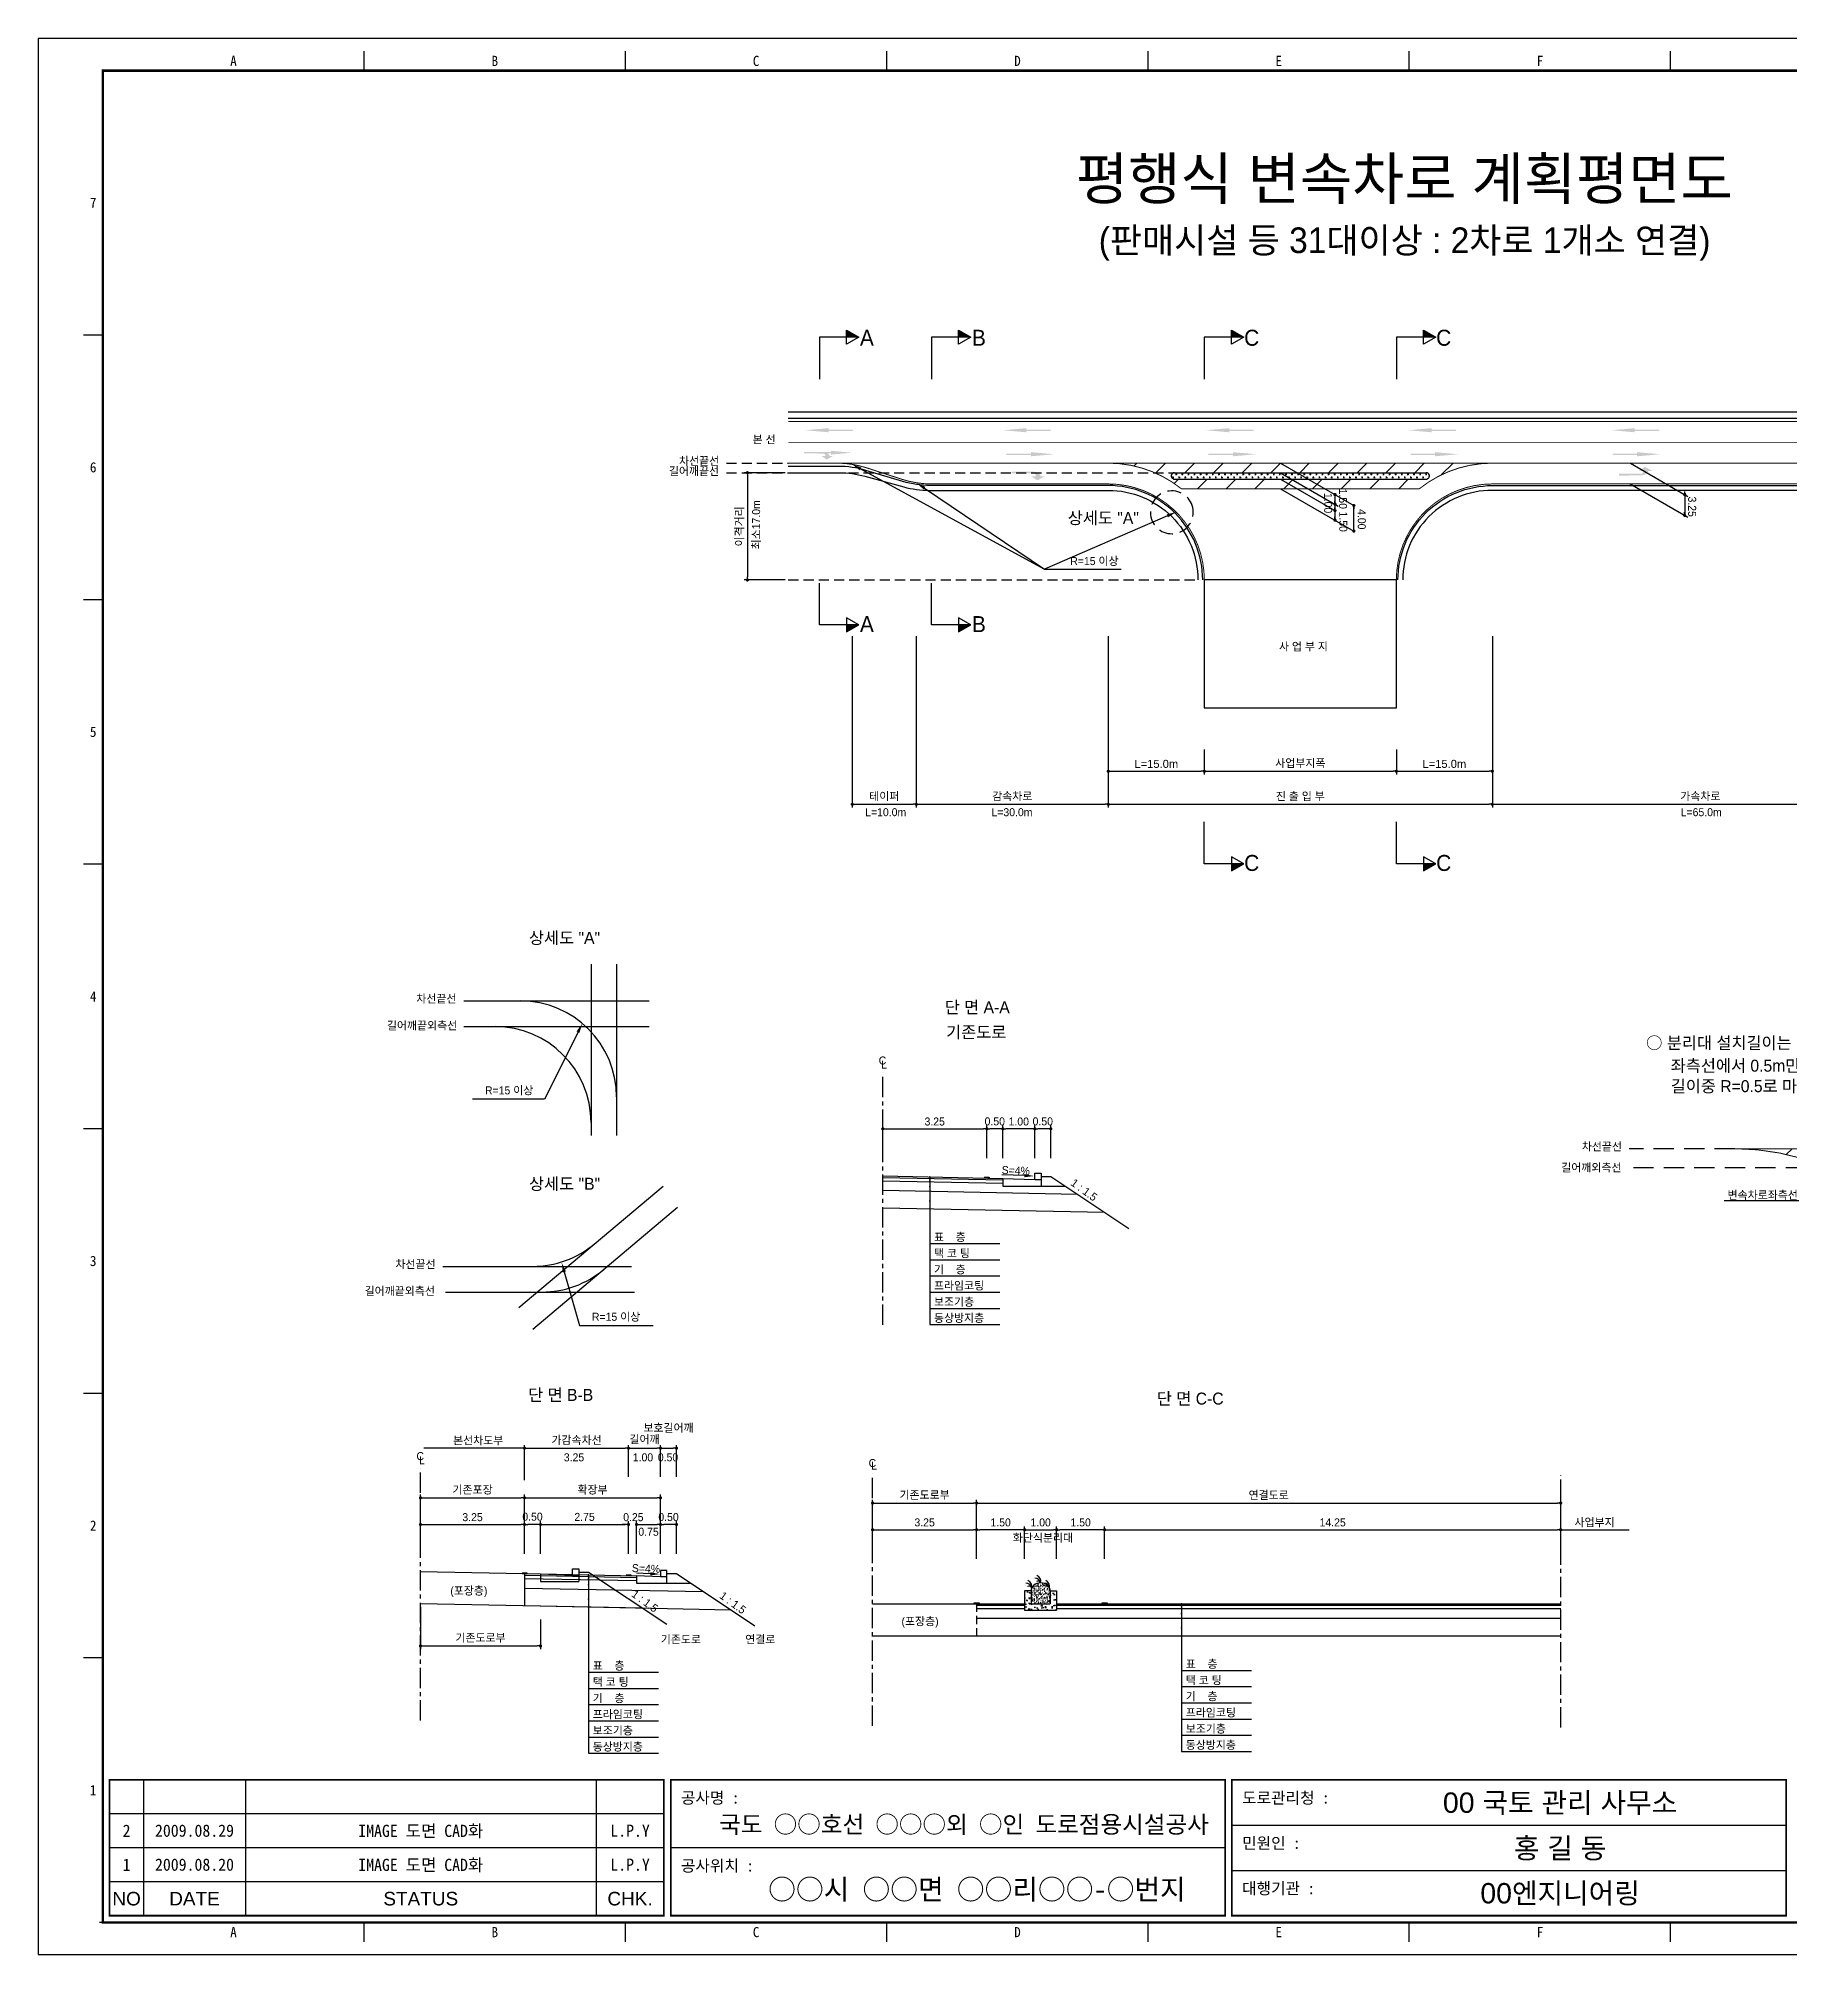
# Model space of a CAD drawing. Header units: millimetres. Extents: x 458 to 881, y 2 to 301.
# Drawn here: x 457.6 to 731.2, y 2.1 to 301.5 of the extents above; entities that cross this region are included whole.
import ezdxf
from ezdxf.enums import TextEntityAlignment as Align

# ---------------------------------------------------------------- set-up
doc = ezdxf.new("R2010")
doc.units = ezdxf.units.MM
doc.linetypes.add('CENTER', pattern=[50.8, 31.75, -6.35, 6.35, -6.35])
doc.linetypes.add('HIDDEN', pattern=[9.525, 6.35, -3.175])
for name, color, linetype in [('CC-GSTR-0004', 4, 'Continuous'), ('CM-LANE-0030', 30, 'Continuous'), ('CZ-DIMT-0002', 7, 'Continuous'), ('CZ-EXST-0002', 1, 'Continuous'), ('CZ-LIN1-0007', 7, 'Continuous'), ('CZ-LIN2-0003', 3, 'Continuous'), ('CZ-LINE-0001', 7, 'Continuous'), ('CZ-TEXT-BOX0', 7, 'Continuous'), ('TITLE', 7, 'Continuous')]:
    doc.layers.add(name, color=color, linetype=linetype)
doc.styles.add('견고딕', font='arial.ttf')
doc.styles.add('돋움', font='')
doc.styles.add('돋음체', font='')
doc.styles.get('돋움').set_extended_font_data('Dotum')
doc.styles.get('돋음체').set_extended_font_data('DotumChe')

# ---------------------------------------------------------------- blocks, each defined once
blk = doc.blocks.new('_Dot')
at = {"color": 0, "linetype": 'ByBlock', "lineweight": -2}
blk.add_line((-0.5, 0), (-1, 0), dxfattribs=at)
at = {"color": 0, "linetype": 'ByBlock', "const_width": 0.5}
blk.add_lwpolyline([(-0.25, 0, 1), (0.25, 0, 1)], format="xyb", close=True, dxfattribs=at)

msp = doc.modelspace()

# ---------------------------------------------------------------- hatches: boundary and pattern name
at = {"layer": 'CM-LANE-0030'}
h = msp.add_hatch(dxfattribs=at)
h.set_pattern_fill('ANSI31', color=256, style=0)
h.set_pattern_definition([(45, (-28.182, 4.3057), (-2.245064, 2.245064), [])])
h.paths.add_polyline_path([(624.74, 235.13, -0.170323), (636.15, 231.13), (673.34, 231.13, -0.170323), (684.74, 235.13)])
h.paths.add_polyline_path([(674.42, 233.63, -0.750696), (674.69, 232.71, 0.001926), (674.57, 232.63), (634.92, 232.63, 0.001926), (634.8, 232.71, -0.750696), (635.06, 233.63)], flags=16)
h = msp.add_hatch(dxfattribs=at)
h.set_pattern_fill('ANSI31', color=256, scale=2, style=0)
h.set_pattern_definition([(45, (-583.208, -333.612), (-4.490128, 4.490128), [])])
h.paths.add_polyline_path([(722.64, 128.03, -0.170323), (745.45, 120.03), (819.84, 120.03, -0.170323), (842.64, 128.03)])
at = {"layer": 'CZ-EXST-0002'}
h = msp.add_hatch(dxfattribs=at)
h.set_pattern_fill('AR-SAND', color=256, scale=0.01, style=0)
h.set_pattern_definition([(37.5, (-496.452, 3539.7956), (-0.016000313, 0.489413237), [0, -0.38608, 0, -0.4318, 0, -0.41275]), (7.5, (-496.452, 3539.7956), (0.44952328, 0.7168251), [0, -0.20828, 0, -0.34798, 0, -0.13335]), (327.5, (-496.76443, 3539.7956), (0.79099237, 0.001437185), [0, -0.127, 0, -0.4572, 0, -0.5969]), (317.5, (-496.7644, 3539.7956), (0.76355645, 0.22292932), [0, -0.0635, 0, -0.29972, 0, -0.3429])])
edge = h.paths.add_edge_path()
edge.add_ellipse((614.17, 58.95), major_axis=(-1.5, 0), ratio=0.829212, start_angle=180, end_angle=360)
edge.add_line((612.67, 58.95), (612.67, 56.95))
edge.add_line((612.67, 56.95), (615.67, 56.95))
edge.add_line((615.67, 56.95), (615.67, 58.95))
h = msp.add_hatch(dxfattribs=at)
h.set_pattern_fill('AR-CONC', color=256, scale=0.01, style=0)
h.set_pattern_definition([(50, (-496.452, 3539.7956), (1.8218467, -0.15939086), [0.1905, -2.0955]), (355, (-496.452, 3539.7956), (-0.3524283, 1.9105664), [0.1524, -1.6764]), (100.451, (-496.3002, 3539.7823), (1.469425, 1.7511669), [0.1619, -1.7809]), (46.1842, (-496.452, 3540.3036), (2.7107904, -0.4204233), [0.28575, -3.14325]), (96.6356, (-496.226, 3540.2686), (2.3740423, 2.4742556), [0.24285, -2.67135]), (351.184, (-496.452, 3540.3036), (2.374046, 2.4742512), [0.2286, -2.5146]), (21, (-496.198, 3540.1766), (1.5161488, -1.0226552), [0.1905, -2.0955]), (326, (-496.198, 3540.1766), (0.6180203, 1.8418797), [0.1524, -1.6764]), (71.4514, (-496.0717, 3540.0914), (2.1341649, 0.8192286), [0.1619, -1.7809]), (37.5, (-496.452, 3539.7956), (0.03088603, 0.84555039), [0, -1.65608, 0, -1.7018, 0, -1.68275]), (7.5, (-496.452, 3539.7956), (0.66819663, 1.00180575), [0, -0.97028, 0, -1.61798, 0, -0.64135]), (327.5, (-497.0184, 3539.7956), (1.35590595, -0.05728744), [0, -0.635, 0, -1.9812, 0, -2.6289]), (317.5, (-497.2724, 3539.7956), (1.4812918, 0.2542649), [0, -0.8255, 0, -1.31572, 0, -1.8669])])
h.paths.add_polyline_path([(616.67, 55.95), (616.67, 58.95), (615.67, 58.95), (615.67, 56.95), (612.67, 56.95), (612.67, 58.95), (611.67, 58.95), (611.67, 55.95)])
at = {"layer": 'CZ-LIN1-0007'}
for points in [[(581.05, 240.59), (581.05, 240.38), (584.87, 240.38), (584.87, 240.16), (581.05, 240.16), (581.05, 239.95), (577.4, 240.27)], [(611.91, 240.59), (611.91, 240.38), (615.74, 240.38), (615.74, 240.16), (611.91, 240.16), (611.91, 239.95), (608.26, 240.27)], [(643.63, 240.59), (643.63, 240.38), (647.45, 240.38), (647.45, 240.16), (643.63, 240.16), (643.63, 239.95), (639.98, 240.27)], [(675.26, 240.59), (675.26, 240.38), (679.08, 240.38), (679.08, 240.16), (675.26, 240.16), (675.26, 239.95), (671.61, 240.27)], [(707, 240.59), (707, 240.38), (710.82, 240.38), (710.82, 240.16), (707, 240.16), (707, 239.95), (703.35, 240.27)], [(580.31, 236.87, -0.267976), (581.22, 236.27), (581.77, 236.27), (580.74, 235.69), (579.91, 236.26), (580.52, 236.27, 0.504994), (580.25, 236.63), (577.2, 236.65), (577.2, 236.89)], [(581.44, 237.05), (581.44, 236.85), (578.02, 236.85), (578.02, 236.66), (581.44, 236.66), (581.44, 236.47), (584.71, 236.76)], [(612.64, 236.84), (612.64, 236.62), (608.81, 236.63), (608.81, 236.41), (612.64, 236.41), (612.64, 236.2), (616.29, 236.52)], [(644.21, 236.84), (644.21, 236.62), (640.39, 236.63), (640.39, 236.41), (644.21, 236.41), (644.21, 236.2), (647.86, 236.52)], [(675.78, 236.84), (675.78, 236.62), (671.96, 236.63), (671.96, 236.41), (675.78, 236.41), (675.78, 236.2), (679.43, 236.52)], [(707.36, 236.84), (707.36, 236.62), (703.53, 236.63), (703.53, 236.41), (707.36, 236.41), (707.36, 236.2), (711.01, 236.52)], [(613.17, 233.78, -0.267976), (614.2, 233.09), (614.83, 233.09), (613.66, 232.44), (612.71, 233.08), (613.41, 233.09, 0.504994), (613.1, 233.51), (609.64, 233.53), (609.64, 233.8)], [(708.09, 233.21, 0.267976), (709.12, 233.9), (709.75, 233.9), (708.57, 234.55), (707.63, 233.91), (708.32, 233.9, -0.504994), (708.01, 233.48), (704.55, 233.46), (704.55, 233.19)], [(606.12, 123.45), (606.12, 123.57), (605.37, 123.59), (605.37, 123.46)], [(533.91, 61.64), (533.91, 61.76), (533.16, 61.78), (533.16, 61.65)], [(550.16, 61.31), (550.16, 61.44), (549.41, 61.45), (549.41, 61.33)], [(604.54, 56.95), (604.54, 57.07), (603.79, 57.07), (603.79, 56.95)], [(624.54, 56.95), (624.54, 57.07), (623.79, 57.07), (623.79, 56.95)]]:
    msp.add_hatch(color=256, dxfattribs=at).paths.add_polyline_path(points)
at = {"layer": 'CZ-LIN2-0003'}
h = msp.add_hatch(dxfattribs=at)
h.set_pattern_fill('CROSS', color=256, scale=0.075, style=0)
h.set_pattern_definition([(0, (-28.18186, 4.3057), (0.47625, 0.47625), [0.238125, -0.714375]), (90, (-28.0628, 4.18665), (-0.47625, 0.47625), [0.238125, -0.714375])])
h.paths.add_polyline_path([(674.42, 233.63), (635.06, 233.63, 0.750696), (634.8, 232.71, -0.001926), (634.92, 232.63), (674.57, 232.63, -0.001926), (674.69, 232.71, 0.750696)])
at = {"layer": 'CZ-LINE-0001'}
for points in [[(583.86, 255.9), (583.86, 254.8), (585.77, 254.8)], [(601.36, 255.9), (601.36, 254.8), (603.26, 254.8)], [(643.98, 255.9), (643.98, 254.8), (645.89, 254.8)], [(673.98, 255.9), (673.98, 254.8), (675.89, 254.8)], [(585.77, 209.85), (583.86, 209.85), (583.86, 208.75)], [(603.26, 209.85), (601.36, 209.85), (601.36, 208.75)], [(645.89, 172.54), (643.98, 172.54), (643.98, 171.44)], [(675.89, 172.54), (673.98, 172.54), (673.98, 171.44)]]:
    msp.add_hatch(color=256, dxfattribs=at).paths.add_polyline_path(points)

# ---------------------------------------------------------------- linework, layer by layer
at = {"color": 0, "linetype": 'ByBlock', "lineweight": -2}
for p, q in [((714.79, 230.47), (714.79, 230.72)), ((660.15, 229.97), (660.15, 229.72)), ((660.15, 228.97), (660.15, 229.22)), ((660.15, 228.47), (660.15, 228.22)), ((660.15, 227.97), (660.15, 228.22)), ((663.11, 228.26), (663.11, 228.01)), ((714.79, 229.97), (714.79, 229.72)), ((660.15, 226.47), (660.15, 226.72)), ((663.11, 224.76), (663.11, 225.01)), ((714.78, 227.22), (714.78, 227.47)), ((533.28, 81.24), (533.03, 81.24)), ((695.67, 68.5), (695.92, 68.5))]:
    msp.add_line(p, q, dxfattribs=at)
at = {"color": 0, "linetype": 'ByBlock', "const_width": 0.25}
for points in [[(660.15, 230.1, 1), (660.15, 230.35, 1)], [(660.15, 228.85, 1), (660.15, 228.6, 1)], [(660.15, 228.6, 1), (660.15, 228.85, 1)], [(660.15, 227.85, 1), (660.15, 227.6, 1)], [(663.11, 228.39, 1), (663.11, 228.64, 1)], [(714.79, 230.35, 1), (714.79, 230.1, 1)], [(714.79, 230.1, 1), (714.79, 230.35, 1)], [(660.15, 226.35, 1), (660.15, 226.1, 1)], [(663.11, 224.64, 1), (663.11, 224.39, 1)], [(714.78, 227.1, 1), (714.78, 226.85, 1)], [(533.41, 81.24, 1), (533.66, 81.24, 1)], [(695.54, 68.5, 1), (695.29, 68.5, 1)]]:
    msp.add_lwpolyline(points, format="xyb", close=True, dxfattribs=at)
at = {"layer": 'CC-GSTR-0004'}
for p, q in [((608.25, 123.4), (608.25, 122.2)), ((608.25, 123.4), (613.25, 123.2)), ((613.25, 123.2), (613.25, 124.2)), ((613.25, 124.2), (614.25, 124.2)), ((613.25, 123.2), (614.25, 123.2)), ((614.25, 124.2), (614.25, 122.2)), ((608.25, 122.2), (614.25, 122.2))]:
    msp.add_line(p, q, dxfattribs=at)
for points in [[(574.74, 243.13), (779.74, 243.13)], [(574.74, 242.13), (779.74, 242.13)], [(555.78, 61.15), (554.78, 61.15), (551.03, 61.3), (551.03, 60.15), (555.78, 60.15), (555.78, 62.15), (554.78, 62.15), (554.78, 61.15)]]:
    msp.add_lwpolyline(points, dxfattribs=at)
for points in [[(639.49, 216.88, 0.414214), (624.74, 231.63), (596.95, 231.63), (596.95, 231.63, -0.072993), (592.63, 232.26), (592.63, 232.26), (586.85, 234), (586.85, 234, 0.072993), (582.54, 234.63), (582.54, 234.63), (574.74, 234.63)], [(574.74, 233.63), (582.72, 233.63, -0.067192), (586.7, 233.09), (592.79, 231.42, 0.067192), (596.77, 230.88), (624.74, 230.88, -0.414214), (638.74, 216.88)], [(669.99, 216.88, -0.414214), (684.74, 231.63), (748.62, 231.63), (748.62, 231.63, 0.03724), (750.85, 231.79), (768.64, 234.46), (768.64, 234.46, -0.03724), (770.86, 234.63), (770.86, 234.63), (779.74, 234.63)], [(779.74, 233.63), (770.77, 233.63, 0.034174), (768.73, 233.49), (750.76, 231.02, -0.034174), (748.72, 230.88), (748.72, 230.88), (684.74, 230.88, 0.414214), (670.74, 216.88)]]:
    msp.add_lwpolyline(points, format="xyb", dxfattribs=at)
at = {"layer": 'CM-LANE-0030', "const_width": 0.15}
msp.add_lwpolyline([(574.74, 238.38), (779.74, 238.38)], dxfattribs=at)
for points in [[(673.34, 231.13), (636.15, 231.13, 0.170323), (624.74, 235.13), (684.74, 235.13, 0.170323)], [(819.84, 120.03), (745.45, 120.03, 0.170323), (722.64, 128.03), (842.64, 128.03, 0.170323)]]:
    msp.add_lwpolyline(points, format="xyb", close=True, dxfattribs=at)
at = {"layer": 'CZ-EXST-0002'}
for p, q in [((543.93, 156.86), (543.93, 130.08)), ((547.91, 156.86), (547.91, 130.08)), ((524.03, 151.12), (552.98, 151.12)), ((524.03, 147.11), (552.98, 147.11)), ((532.64, 103.22), (555.19, 122.2)), ((534.85, 99.85), (557.45, 118.88)), ((520.77, 109.64), (550.25, 109.64)), ((521.18, 105.64), (550.73, 105.64)), ((517.28, 61.97), (536.03, 61.6)), ((536.03, 61.6), (541.03, 61.4)), ((536.03, 61.6), (536.03, 60.4)), ((536.03, 60.4), (542.03, 60.4)), ((541.03, 62.4), (542.03, 62.4)), ((541.03, 61.4), (541.03, 62.4)), ((541.03, 61.4), (542.03, 61.4)), ((542.03, 62.4), (542.03, 60.4)), ((542.03, 61.9), (543.53, 61.9)), ((543.53, 61.9), (555.74, 53.76)), ((517.28, 56.97), (551.96, 56.28)), ((587.92, 56.95), (604.17, 56.95)), ((587.92, 51.95), (604.17, 51.95))]:
    msp.add_line(p, q, dxfattribs=at)
at = {"layer": 'CZ-LIN1-0007'}
for p, q in [((605.37, 123.59), (606.12, 123.57)), ((605.37, 123.46), (606.12, 123.45)), ((606.12, 123.57), (606.12, 123.45)), ((533.16, 61.78), (533.91, 61.76)), ((533.16, 61.65), (533.91, 61.64)), ((533.91, 61.76), (533.91, 61.64)), ((549.41, 61.45), (550.16, 61.44)), ((549.41, 61.33), (550.16, 61.31)), ((550.16, 61.44), (550.16, 61.31)), ((603.79, 56.95), (603.79, 57.07)), ((603.79, 57.07), (604.54, 57.07)), ((604.54, 56.95), (603.79, 56.95)), ((604.54, 57.07), (604.54, 56.95)), ((623.79, 57.07), (624.54, 57.07)), ((623.79, 56.95), (623.79, 57.07)), ((624.54, 56.95), (623.79, 56.95)), ((624.54, 57.07), (624.54, 56.95))]:
    msp.add_line(p, q, dxfattribs=at)
at = {"layer": 'CZ-LIN1-0007', "const_width": 0.15}
for points in [[(574.74, 241.63), (779.74, 241.63)], [(603.56, 235.13), (624.74, 235.13)], [(684.74, 235.13), (727.85, 235.13)]]:
    msp.add_lwpolyline(points, dxfattribs=at)
for points in [[(574.74, 235.13), (582.37, 235.13), (582.37, 235.13, -0.07872), (587, 234.39), (587, 234.39), (592.48, 232.61, 0.07872), (597.12, 231.88), (624.74, 231.88, -0.414214), (639.74, 216.88)], [(779.74, 235.13), (770.95, 235.13), (770.95, 235.13, 0.040295), (768.55, 234.93), (768.55, 234.93), (750.94, 232.07), (750.94, 232.07, -0.040295), (748.53, 231.88), (684.74, 231.88, 0.414214), (669.74, 216.88)]]:
    msp.add_lwpolyline(points, format="xyb", dxfattribs=at)
at = {"layer": 'CZ-LIN1-0007', "linetype": 'HIDDEN', "const_width": 0.15}
for points in [[(582.37, 235.13), (603.56, 235.13)], [(727.85, 235.13), (770.95, 235.13)]]:
    msp.add_lwpolyline(points, dxfattribs=at)
at = {"layer": 'CZ-LIN2-0003'}
for p, q in [((635.06, 233.63), (674.42, 233.63)), ((634.92, 232.63), (674.57, 232.63)), ((589.5, 123.78), (608.25, 123.4)), ((589.5, 123.53), (608.25, 123.15)), ((589.5, 123.03), (608.25, 122.65)), ((614.25, 123.7), (615.75, 123.7)), ((615.75, 123.7), (627.95, 115.57)), ((589.5, 121.53), (619.92, 120.92)), ((614.25, 122.2), (618, 122.2)), ((589.5, 118.78), (624.17, 118.09)), ((533.53, 61.65), (533.53, 56.65)), ((533.53, 61.65), (551.03, 61.3)), ((533.53, 61.4), (551.03, 61.05)), ((533.53, 60.9), (551.03, 60.55)), ((555.78, 61.65), (557.28, 61.65)), ((555.78, 60.15), (559.53, 60.15)), ((557.28, 61.65), (569.49, 53.51)), ((533.53, 59.4), (561.5, 58.84)), ((604.17, 56.95), (611.67, 56.95)), ((612.67, 58.95), (611.67, 58.95)), ((611.67, 58.95), (611.67, 55.95)), ((612.67, 58.95), (612.67, 56.95)), ((612.67, 56.95), (615.67, 56.95)), ((615.67, 58.95), (615.67, 56.95)), ((615.67, 58.95), (616.67, 58.95)), ((616.67, 58.95), (616.67, 55.95)), ((616.67, 56.95), (695.42, 56.95)), ((533.53, 56.65), (565.75, 56)), ((604.17, 56.7), (611.67, 56.7)), ((604.17, 56.2), (611.67, 56.2)), ((604.17, 54.7), (695.42, 54.7)), ((611.67, 55.95), (616.67, 55.95)), ((616.67, 56.7), (695.42, 56.7)), ((616.67, 56.2), (695.42, 56.2)), ((604.17, 51.95), (695.42, 51.95))]:
    msp.add_line(p, q, dxfattribs=at)
for points in [[(634.92, 232.63, 0.001926), (634.8, 232.71, 0.001926)], [(674.69, 232.71, 0.001926), (674.57, 232.63)]]:
    msp.add_lwpolyline(points, format="xyb", dxfattribs=at)
msp.add_lwpolyline([(669.74, 216.88), (639.74, 216.88), (639.74, 196.88), (669.74, 196.88)], close=True, dxfattribs=at)
for centre, radius, start, end in [((635.06, 233.13), 0.5, 90, 237.5816), ((674.42, 233.13), 0.5, 302.4184, 90), ((532.91, 136.12), 15, 0, 90), ((528.93, 132.11), 15, 0, 90), ((534.8, 124.64), 15, 270, 310.097), ((536.26, 120.64), 15, 270, 310.097), ((611.9, 59.29), 0.88, 7.8639, 92.7752), ((611.79, 59.63), 1, 347.1802, 67.3267), ((613.29, 60.07), 0.88, 7.8639, 92.7752), ((613.75, 60.04), 0.44, 19.771, 124.0366), ((613.19, 60.42), 1, 347.1802, 67.3267), ((614.69, 59.29), 0.88, 7.8639, 92.7752), ((614.58, 59.63), 1, 347.1802, 67.3267), ((612.36, 59.26), 0.44, 19.771, 124.0366), ((615.15, 59.26), 0.44, 19.771, 124.0366)]:
    msp.add_arc(centre, radius, start, end, dxfattribs=at)
msp.add_ellipse((614.17, 58.95), major_axis=(-1.5, 0), ratio=0.829212, start_param=3.141593, end_param=6.283185, dxfattribs=at)
at = {"layer": 'CZ-LINE-0001'}
for p, q in [((585.77, 254.8), (579.62, 254.8)), ((579.62, 254.8), (579.62, 248.26)), ((583.86, 253.7), (583.86, 255.9)), ((583.86, 255.9), (585.77, 254.8)), ((585.77, 254.8), (583.86, 253.7)), ((603.26, 254.8), (597.12, 254.8)), ((597.12, 254.8), (597.12, 248.26)), ((601.36, 253.7), (601.36, 255.9)), ((601.36, 255.9), (603.26, 254.8)), ((603.26, 254.8), (601.36, 253.7)), ((645.89, 254.8), (639.74, 254.8)), ((639.74, 254.8), (639.74, 248.26)), ((643.98, 253.7), (643.98, 255.9)), ((643.98, 255.9), (645.89, 254.8)), ((645.89, 254.8), (643.98, 253.7)), ((675.89, 254.8), (669.74, 254.8)), ((669.74, 254.8), (669.74, 248.26)), ((673.98, 253.7), (673.98, 255.9)), ((673.98, 255.9), (675.89, 254.8)), ((675.89, 254.8), (673.98, 253.7)), ((574.24, 233.63), (567.86, 233.63)), ((651.65, 235.13), (663.11, 228.51)), ((651.65, 233.63), (660.65, 228.43)), ((706.3, 235.13), (715.29, 229.93)), ((568.36, 233.13), (568.36, 217.38)), ((651.65, 232.63), (660.15, 227.72)), ((651.65, 231.13), (663.11, 224.51)), ((706.29, 231.88), (715.28, 226.68)), ((660.15, 229.72), (660.15, 226.22)), ((663.11, 224.51), (663.11, 228.51)), ((714.79, 229.72), (714.79, 226.72)), ((614.79, 218.57), (626.73, 218.57)), ((574.24, 216.88), (567.86, 216.88)), ((579.62, 209.85), (579.62, 216.39)), ((597.12, 209.85), (597.12, 216.39)), ((585.77, 209.85), (579.62, 209.85)), ((585.77, 209.85), (583.86, 210.95)), ((583.86, 210.95), (583.86, 208.75)), ((583.86, 208.75), (585.77, 209.85)), ((603.26, 209.85), (597.12, 209.85)), ((603.26, 209.85), (601.36, 210.95)), ((601.36, 210.95), (601.36, 208.75)), ((601.36, 208.75), (603.26, 209.85)), ((584.74, 208.1), (584.74, 181.33)), ((594.74, 208.1), (594.74, 181.33)), ((594.74, 208.1), (594.74, 181.33)), ((624.74, 208.1), (624.74, 181.33)), ((684.74, 208.1), (684.74, 181.33)), ((624.74, 190.38), (624.74, 181.33)), ((624.74, 190.38), (624.74, 186.5)), ((639.74, 190.38), (639.74, 186.5)), ((639.74, 190.38), (639.74, 186.5)), ((669.74, 190.38), (669.74, 186.5)), ((669.74, 190.38), (669.74, 186.5)), ((684.74, 190.38), (684.74, 181.33)), ((684.74, 190.38), (684.74, 186.5)), ((625.24, 187), (639.24, 187)), ((640.24, 187), (669.24, 187)), ((670.24, 187), (684.24, 187)), ((585.24, 181.83), (594.24, 181.83)), ((595.24, 181.83), (624.24, 181.83)), ((625.24, 181.83), (684.24, 181.83)), ((685.24, 181.83), (749.24, 181.83)), ((639.74, 172.54), (639.74, 179.08)), ((669.74, 172.54), (669.74, 179.08)), ((645.89, 172.54), (639.74, 172.54)), ((645.89, 172.54), (643.98, 173.63)), ((643.98, 173.63), (643.98, 171.44)), ((643.98, 171.44), (645.89, 172.54)), ((675.89, 172.54), (669.74, 172.54)), ((675.89, 172.54), (673.98, 173.63)), ((673.98, 173.63), (673.98, 171.44)), ((673.98, 171.44), (675.89, 172.54)), ((589.5, 126.57), (589.5, 131.63)), ((590, 131.13), (605.25, 131.13)), ((605.75, 126.57), (605.75, 131.63)), ((605.75, 126.57), (605.75, 131.63)), ((607.75, 131.13), (606.25, 131.13)), ((608.25, 126.57), (608.25, 131.63)), ((608.25, 126.57), (608.25, 131.63)), ((612.75, 131.13), (608.75, 131.13)), ((613.25, 126.57), (613.25, 131.63)), ((613.25, 129.02), (613.25, 131.63)), ((615.25, 131.13), (613.75, 131.13)), ((615.75, 126.57), (615.75, 131.63)), ((596.85, 123.64), (596.85, 100.56)), ((596.85, 113.22), (607.79, 113.22)), ((596.85, 110.68), (607.79, 110.68)), ((596.85, 108.15), (607.79, 108.15)), ((596.85, 105.62), (607.79, 105.62)), ((596.85, 103.09), (607.79, 103.09)), ((596.85, 100.56), (607.79, 100.56)), ((533.53, 81.24), (517.78, 81.24)), ((533.53, 76.26), (533.53, 81.74)), ((533.53, 76.76), (533.53, 81.74)), ((534.03, 81.24), (549.28, 81.24)), ((549.78, 76.76), (549.78, 81.74)), ((549.78, 76.76), (549.78, 81.74)), ((550.28, 81.24), (554.28, 81.24)), ((554.78, 76.76), (554.78, 81.74)), ((554.78, 76.76), (554.78, 81.74)), ((555.28, 81.24), (556.78, 81.24)), ((557.28, 76.76), (557.28, 81.74)), ((517.28, 69.82), (517.28, 73.99)), ((517.78, 73.49), (533.03, 73.49)), ((533.53, 69.82), (533.53, 73.99)), ((533.53, 69.82), (533.53, 73.99)), ((534.03, 73.49), (554.28, 73.49)), ((554.78, 69.82), (554.78, 73.99)), ((587.92, 69), (587.92, 73.17)), ((588.42, 72.67), (603.67, 72.67)), ((604.17, 69), (604.17, 73.17)), ((604.17, 69), (604.17, 73.17)), ((604.67, 72.67), (694.92, 72.67)), ((695.42, 69), (695.42, 73.17)), ((517.28, 64.76), (517.28, 69.82)), ((517.78, 69.32), (533.03, 69.32)), ((533.53, 64.76), (533.53, 69.82)), ((533.53, 64.76), (533.53, 69.82)), ((535.53, 69.32), (534.03, 69.32)), ((536.03, 64.76), (536.03, 69.82)), ((536.03, 64.76), (536.03, 69.82)), ((536.53, 69.32), (549.28, 69.32)), ((549.28, 69.32), (548.78, 69.32)), ((549.78, 64.76), (549.78, 69.82)), ((549.78, 64.76), (549.78, 69.82)), ((551.03, 64.76), (551.03, 69.82)), ((551.03, 64.76), (551.03, 69.82)), ((551.53, 69.32), (554.28, 69.32)), ((551.53, 69.32), (552.03, 69.32)), ((554.78, 64.76), (554.78, 69.82)), ((554.78, 67.21), (554.78, 69.82)), ((556.78, 69.32), (555.28, 69.32)), ((557.28, 64.76), (557.28, 69.82)), ((587.92, 63.95), (587.92, 69)), ((604.17, 63.95), (604.17, 69)), ((604.17, 63.95), (604.17, 69)), ((611.67, 63.95), (611.67, 69)), ((611.67, 63.95), (611.67, 69)), ((616.67, 63.95), (616.67, 69)), ((616.67, 63.95), (616.67, 69)), ((624.17, 63.95), (624.17, 69)), ((624.17, 63.95), (624.17, 69)), ((695.42, 63.95), (695.42, 69)), ((695.42, 63.95), (695.42, 69)), ((588.42, 68.5), (603.67, 68.5)), ((611.17, 68.5), (604.67, 68.5)), ((612.17, 68.5), (616.17, 68.5)), ((623.67, 68.5), (617.17, 68.5)), ((624.67, 68.5), (694.92, 68.5)), ((695.92, 68.5), (706.13, 68.5)), ((543.54, 61.45), (543.54, 33.59)), ((636.19, 56.95), (636.19, 33.87)), ((517.28, 56.47), (517.28, 49.85)), ((536.03, 54.47), (536.03, 49.85)), ((517.78, 50.35), (535.53, 50.35)), ((543.54, 46.24), (554.48, 46.24)), ((636.19, 46.52), (647.13, 46.52)), ((543.54, 43.71), (554.48, 43.71)), ((636.19, 43.99), (647.13, 43.99)), ((543.54, 41.18), (554.48, 41.18)), ((636.19, 41.46), (647.13, 41.46)), ((636.19, 38.93), (647.13, 38.93)), ((543.54, 38.65), (554.48, 38.65)), ((543.54, 36.12), (554.48, 36.12)), ((636.19, 36.4), (647.13, 36.4)), ((543.54, 33.59), (554.48, 33.59)), ((636.19, 33.87), (647.13, 33.87))]:
    msp.add_line(p, q, dxfattribs=at)
at = {"layer": 'CZ-LINE-0001', "linetype": 'HIDDEN', "ltscale": 0.25}
for p, q in [((565.08, 235.13), (574.74, 235.13)), ((565.08, 233.63), (635.06, 233.63)), ((574.74, 216.88), (638.74, 216.88))]:
    msp.add_line(p, q, dxfattribs=at)
at = {"layer": 'CZ-LINE-0001', "linetype": 'HIDDEN', "ltscale": 0.35}
msp.add_line((637.98, 227.85), (637.98, 227.85), dxfattribs=at)
at = {"layer": 'CZ-LINE-0001', "linetype": 'CENTER', "ltscale": 0.1}
for p, q in [((589.5, 100.5), (589.5, 139.88)), ((517.28, 38.69), (517.28, 78.07)), ((587.92, 37.88), (587.92, 77.26)), ((695.42, 37.63), (695.42, 77.01))]:
    msp.add_line(p, q, dxfattribs=at)
at = {"layer": 'CZ-LINE-0001', "linetype": 'HIDDEN', "ltscale": 0.5}
for p, q in [((722.64, 128.03), (706.12, 128.03)), ((743.28, 125.03), (706.12, 125.03))]:
    msp.add_line(p, q, dxfattribs=at)
at = {"layer": 'CZ-LINE-0001', "linetype": 'HIDDEN', "ltscale": 0.2}
msp.add_line((604.17, 56.95), (604.17, 51.95), dxfattribs=at)
at = {"layer": 'CZ-LINE-0001'}
for points in [[(586.03, 234.23), (614.79, 218.57)], [(596.02, 231.22), (614.79, 218.57)], [(633.97, 226.89), (614.79, 218.57)], [(541.89, 146.25), (536.66, 135.78), (525.42, 135.78)], [(611.62, 123.82), (608.12, 123.96)], [(734.36, 124.52), (733.19, 119.86), (720.96, 119.86)], [(539.75, 108.78), (542.12, 100.41), (553.62, 100.41)], [(553.18, 61.62), (551.03, 61.7)]]:
    msp.add_lwpolyline(points, dxfattribs=at)
at = {"layer": 'CZ-LINE-0001', "linetype": 'HIDDEN', "ltscale": 0.35}
msp.add_arc((634.66, 227.45), 3.35, 6.7667, 6.749, dxfattribs=at)
at = {"layer": 'CZ-LINE-0001', "linetype": 'ByBlock'}
for centre, start, end in [((596.85, 122.89), 0, 180), ((596.85, 122.89), 0, 180), ((596.85, 122.89), 180, 0), ((596.85, 122.89), 180, 0), ((596.85, 123.58), 0, 180), ((596.85, 123.58), 0, 180), ((596.85, 123.58), 180, 0), ((596.85, 123.58), 180, 0), ((596.85, 123.38), 0, 180), ((596.85, 123.38), 0, 180), ((596.85, 123.38), 180, 0), ((596.85, 123.38), 180, 0), ((596.85, 123.14), 0, 180), ((596.85, 123.14), 0, 180), ((596.85, 123.14), 180, 0), ((596.85, 123.14), 180, 0), ((596.85, 122.09), 0, 180), ((596.85, 122.09), 0, 180), ((596.85, 122.09), 180, 0), ((596.85, 122.09), 180, 0), ((596.85, 119.86), 0, 180), ((596.85, 119.86), 0, 180), ((596.85, 119.86), 180, 0), ((596.85, 119.86), 180, 0), ((636.19, 56.89), 0, 180), ((636.19, 56.89), 0, 180), ((636.19, 56.89), 180, 0), ((636.19, 56.89), 180, 0), ((636.19, 56.69), 0, 180), ((636.19, 56.69), 0, 180), ((636.19, 56.69), 180, 0), ((636.19, 56.69), 180, 0), ((636.19, 56.45), 0, 180), ((636.19, 56.45), 0, 180), ((636.19, 56.45), 180, 0), ((636.19, 56.45), 180, 0), ((636.19, 56.2), 0, 180), ((636.19, 56.2), 0, 180), ((636.19, 56.2), 180, 0), ((636.19, 56.2), 180, 0), ((636.19, 55.4), 0, 180), ((636.19, 55.4), 0, 180), ((636.19, 55.4), 180, 0), ((636.19, 55.4), 180, 0), ((636.19, 53.17), 0, 180), ((636.19, 53.17), 0, 180), ((636.19, 53.17), 180, 0), ((636.19, 53.17), 180, 0)]:
    msp.add_arc(centre, 0.0625, start, end, dxfattribs=at)
at = {"layer": 'CZ-LINE-0001'}
for centre, start, end in [((543.54, 61.39), 0, 180), ((543.54, 61.39), 0, 180), ((543.54, 61.39), 180, 0), ((543.54, 61.39), 180, 0), ((543.54, 61.19), 0, 180), ((543.54, 61.19), 0, 180), ((543.54, 61.19), 180, 0), ((543.54, 61.19), 180, 0), ((543.54, 60.95), 0, 180), ((543.54, 60.95), 0, 180), ((543.54, 60.95), 180, 0), ((543.54, 60.95), 180, 0), ((543.54, 60.7), 0, 180), ((543.54, 60.7), 0, 180), ((543.54, 60.7), 180, 0), ((543.54, 60.7), 180, 0), ((543.54, 59.9), 0, 180), ((543.54, 59.9), 0, 180), ((543.54, 59.9), 180, 0), ((543.54, 59.9), 180, 0), ((543.54, 57.67), 0, 180), ((543.54, 57.67), 0, 180), ((543.54, 57.67), 180, 0), ((543.54, 57.67), 180, 0)]:
    msp.add_arc(centre, 0.0625, start, end, dxfattribs=at)
for points in [[(585.91, 234.01), (584.71, 234.94), (586.15, 234.45)], [(595.88, 231.02), (594.77, 232.06), (596.16, 231.43)], [(633.87, 227.12), (635.35, 227.49), (634.07, 226.66)], [(541.66, 146.36), (542.56, 147.59), (542.11, 146.13)], [(611.63, 124.07), (613.12, 123.76), (611.61, 123.57)], [(539.51, 108.71), (539.34, 110.22), (539.99, 108.84)], [(553.19, 61.87), (554.67, 61.56), (553.17, 61.37)]]:
    msp.add_solid(points, dxfattribs=at)
at = {"layer": 'TITLE', "color": 7, "linetype": 'Continuous'}
for p, q in [((508.47, 296.45), (508.47, 299.48)), ((549.3, 296.45), (549.3, 299.48)), ((590.12, 296.45), (590.12, 299.48)), ((630.95, 296.45), (630.95, 299.48)), ((671.77, 296.45), (671.77, 299.48)), ((712.6, 296.45), (712.6, 299.48)), ((467.65, 255.13), (464.63, 255.13)), ((467.65, 213.8), (464.63, 213.8)), ((467.65, 172.47), (464.63, 172.47)), ((467.65, 131.14), (464.63, 131.14)), ((467.65, 89.81), (464.63, 89.81)), ((467.65, 48.48), (464.63, 48.48)), ((508.47, 4.13), (508.47, 7.15)), ((549.3, 4.13), (549.3, 7.15)), ((590.12, 4.13), (590.12, 7.15)), ((630.95, 4.13), (630.95, 7.15)), ((671.77, 4.13), (671.77, 7.15)), ((712.6, 4.13), (712.6, 7.15))]:
    msp.add_line(p, q, dxfattribs=at)
at = {"layer": 'TITLE', "ltscale": 150}
for p, q in [((474.02, 29.43), (474.02, 8.21)), ((489.93, 29.43), (489.93, 8.21)), ((544.71, 29.43), (544.71, 8.21)), ((555.32, 24.13), (468.71, 24.13)), ((644.05, 22.36), (730.66, 22.36)), ((555.32, 18.82), (468.71, 18.82)), ((642.99, 18.82), (556.38, 18.82)), ((644.05, 15.29), (730.66, 15.29)), ((555.32, 13.52), (468.71, 13.52))]:
    msp.add_line(p, q, dxfattribs=at)
at = {"layer": 'TITLE'}
msp.add_line((876.01, 7.15), (467.15, 7.15), dxfattribs=at)
msp.add_lwpolyline([(457.57, 2.12), (880.93, 2.12), (880.93, 301.49), (457.57, 301.49)], close=True, dxfattribs=at)
at = {"layer": 'TITLE', "linetype": 'Continuous', "const_width": 0.403}
msp.add_lwpolyline([(467.65, 7.15), (467.65, 296.45), (875.9, 296.45), (875.9, 7.15)], close=True, dxfattribs=at)
at = {"layer": 'TITLE', "ltscale": 150, "const_width": 0.265}
for points in [[(468.71, 29.43), (555.32, 29.43), (555.32, 8.21), (468.71, 8.21)], [(556.38, 29.43), (642.99, 29.43), (642.99, 8.21), (556.38, 8.21)], [(730.66, 8.21), (644.05, 8.21), (644.05, 29.43), (730.66, 29.43)]]:
    msp.add_lwpolyline(points, close=True, dxfattribs=at)

# ---------------------------------------------------------------- block references
at = {"layer": 'CZ-LINE-0001', "xscale": 0.5, "yscale": 0.5, "zscale": 0.5}
for p, rotation in [((568.36, 233.63), 90), ((568.36, 216.88), 270), ((624.74, 187), 180), ((639.74, 187), 180), ((669.74, 187), 180), ((584.74, 181.83), 180), ((594.74, 181.83), 180), ((624.74, 181.83), 180), ((684.74, 181.83), 180), ((589.5, 131.13), 180), ((605.75, 131.13), 180), ((608.25, 131.13), 180), ((613.25, 131.13), 180), ((533.53, 81.24), 180), ((549.78, 81.24), 180), ((554.78, 81.24), 180), ((517.28, 73.49), 180), ((533.53, 73.49), 180), ((587.92, 72.67), 180), ((604.17, 72.67), 180), ((517.28, 69.32), 180), ((533.53, 69.32), 180), ((536.03, 69.32), 180), ((551.03, 69.32), 180), ((551.03, 69.32), 180), ((554.78, 69.32), 180), ((587.92, 68.5), 180), ((604.17, 68.5), 180), ((611.67, 68.5), 180), ((616.67, 68.5), 180), ((624.17, 68.5), 180), ((517.28, 50.35), 180)]:
    msp.add_blockref('_Dot', p, dxfattribs=dict(at, rotation=rotation))
for p in [(639.74, 187), (669.74, 187), (684.74, 187), (594.74, 181.83), (624.74, 181.83), (684.74, 181.83), (605.75, 131.13), (608.25, 131.13), (613.25, 131.13), (615.75, 131.13), (549.78, 81.24), (554.78, 81.24), (557.28, 81.24), (533.53, 73.49), (554.78, 73.49), (604.17, 72.67), (695.42, 72.67), (533.53, 69.32), (536.03, 69.32), (549.78, 69.32), (549.78, 69.32), (554.78, 69.32), (557.28, 69.32), (604.17, 68.5), (611.67, 68.5), (616.67, 68.5), (624.17, 68.5), (695.42, 68.5), (536.03, 50.35)]:
    msp.add_blockref('_Dot', p, dxfattribs=at)

# ---------------------------------------------------------------- texts
at = {"layer": 'CZ-DIMT-0002', "style": '돋움'}
for s, height, p in [('A', 2.5, (587.02, 254.72)), ('B', 2.5, (604.52, 254.72)), ('C', 2.5, (647.14, 254.72)), ('C', 2.5, (677.14, 254.72)), ('본 선', 1.25, (570.97, 238.82)), ('길어깨끝선', 1.25, (560.01, 233.87)), ('차선끝선', 1.25, (560.81, 235.46)), ('상세도 "A"', 1.875, (623.96, 226.56)), ('R=15 이상', 1.25, (622.57, 219.83)), ('A', 2.5, (587.02, 209.98)), ('B', 2.5, (604.52, 209.98)), ('사 업 부 지', 1.25, (655.23, 206.47)), ('L=10.0m', 1.25, (589.96, 180.6)), ('L=30.0m', 1.25, (609.69, 180.6)), ('L=65.0m', 1.25, (717.37, 180.6)), ('C', 2.5, (647.14, 172.67)), ('C', 2.5, (677.14, 172.67)), ('차선끝선', 1.25, (519.76, 151.46)), ('길어깨끝외측선', 1.25, (517.52, 147.26)), ('C', 1.25, (589.46, 141.81)), ('L', 1.25, (589.72, 141.15)), ('R=15 이상', 1.25, (531.13, 137.14)), ('차선끝선', 1.25, (701.85, 128.37)), ('차선끝선', 1.25, (516.5, 109.98)), ('길어깨끝외측선', 1.25, (514.04, 105.79)), ('R=15 이상', 1.25, (547.84, 101.77)), ('C', 1.25, (517.24, 80)), ('L', 1.25, (517.5, 79.34)), ('C', 1.25, (587.88, 78.92)), ('L', 1.25, (588.14, 78.52))]:
    msp.add_text(s, height=height, dxfattribs=at).set_placement(p, align=Align.MIDDLE_CENTER)
msp.add_text('최소17.0m', height=1.25, rotation=90, dxfattribs=at).set_placement((570.34, 221.65))
for s, p in [('○ 분리대 설치길이는 접속되는 도로의 길어깨외측선과 변속차로의', (708.76, 144.56)), ('좌측선에서 0.5m만큼 평행 이동한 선이 교차하는 지점까지의', (712.61, 141)), ('길이중 R=0.5로 마감되는 부분까지로 한다.', (712.61, 137.8))]:
    msp.add_text(s, height=1.875, dxfattribs=at).set_placement(p, align=Align.MIDDLE_LEFT)
for s, p in [('길어깨외측선', (695.5, 124.46)), ('변속차로좌측선', (721.49, 120.17)), ('표    층', (597.5, 113.6)), ('택 코 팅', (597.5, 111.07)), ('기    층', (597.5, 108.54)), ('프라임코팅', (597.5, 106.01)), ('보조기층', (597.5, 103.48)), ('동상방지층', (597.5, 100.95)), ('3.25', (539.67, 79.19)), ('1.00', (550.45, 79.19)), ('0.50', (554.36, 79.19)), ('사업부지', (697.57, 69.03)), ('화단식분리대', (609.82, 66.62)), ('(포장층)', (521.94, 58.35)), ('(포장층)', (592.43, 53.57)), ('기존도로', (554.82, 50.75)), ('연결로', (568.01, 50.75)), ('표    층', (544.19, 46.63)), ('표    층', (636.84, 46.91)), ('택 코 팅', (544.19, 44.1)), ('택 코 팅', (636.84, 44.38)), ('기    층', (544.19, 41.57)), ('기    층', (636.84, 41.85)), ('프라임코팅', (544.19, 39.04)), ('프라임코팅', (636.84, 39.32)), ('보조기층', (544.19, 36.51)), ('보조기층', (636.84, 36.79)), ('동상방지층', (544.19, 33.98)), ('동상방지층', (636.84, 34.26))]:
    msp.add_text(s, height=1.25, dxfattribs=at).set_placement(p)
for s, rotation, p in [('S=4%', 357.7094, (610.29, 124.63)), ('1 : 1.5', 323.8881, (620.96, 121.59)), ('S=4%', 357.7094, (552.51, 62.44)), ('1 : 1.5', 323.8881, (552.34, 57.35)), ('1 : 1.5', 323.8881, (566.09, 57.1))]:
    msp.add_text(s, height=1.25, rotation=rotation, dxfattribs=at).set_placement(p, align=Align.MIDDLE_CENTER)
at = {"layer": 'CZ-DIMT-0002', "char_height": 1.25, "attachment_point": 5, "rotation": 270, "style": '돋움'}
for s, insert in [('1.50', (661.4, 229.56)), ('1.00', (659.08, 228.89)), ('4.00', (664.33, 226.36)), ('3.25', (715.95, 228.32)), ('1.50', (661.44, 225.98))]:
    msp.add_mtext(s, dxfattribs=dict(at, insert=insert))
at = {"layer": 'CZ-DIMT-0002', "insert": (526.29, 82.38), "char_height": 1.25, "attachment_point": 5, "style": '돋움'}
msp.add_mtext('본선차도부', dxfattribs=at)
at = {"layer": 'CZ-LINE-0001', "insert": (567.17, 225.25), "char_height": 1.25, "attachment_point": 5, "rotation": 90, "style": '돋움'}
msp.add_mtext('\\A1;이격거리', dxfattribs=at)
at = {"layer": 'CZ-LINE-0001', "char_height": 1.25, "attachment_point": 5, "style": '돋움'}
for s, insert in [('\\A1;{\\fArial|b0|i0|c0|p32;L=15.0m}', (632.24, 188.14)), ('\\A1;사업부지폭', (654.74, 188.2)), ('\\A1;{\\fArial|b0|i0|c0|p32;L=15.0m}', (677.24, 188.14)), ('\\A1;테이퍼', (589.74, 183.02)), ('\\A1;감속차로', (609.74, 183.03)), ('\\A1;진 출 입 부', (654.74, 183.02)), ('\\A1;가속차로', (717.24, 183.03)), ('\\A1;3.25', (597.62, 132.27)), ('\\A1;0.50', (607, 132.29)), ('\\A1;1.00', (610.75, 132.27)), ('\\A1;0.50', (614.5, 132.29)), ('\\A1;보호길어깨', (556.03, 84.35)), ('\\A1;가감속차선', (541.66, 82.44)), ('\\A1;길어깨', (552.28, 82.56)), ('\\A1;기존포장', (525.41, 74.69)), ('\\A1;확장부', (544.16, 74.69)), ('\\A1;기존도로부', (596.04, 73.87)), ('\\A1;연결도로', (649.79, 73.86)), ('\\A1;3.25', (525.41, 70.46)), ('\\A1;0.50', (534.78, 70.53)), ('\\A1;2.75', (542.91, 70.5)), ('\\A1;0.25', (550.54, 70.46)), ('\\A1;0.50', (556.03, 70.48)), ('\\A1;3.25', (596.04, 69.64)), ('\\A1;1.50', (607.92, 69.64)), ('\\A1;1.00', (614.17, 69.64)), ('\\A1;1.50', (620.42, 69.64)), ('\\A1;14.25', (659.79, 69.64)), ('\\A1;0.75', (552.91, 68.18)), ('\\A1;기존도로부', (526.66, 51.55))]:
    msp.add_mtext(s, dxfattribs=dict(at, insert=insert))
at = {"layer": 'CZ-TEXT-BOX0', "style": '돋움'}
for s, p in [('상세도 "A"', (539.78, 160.97)), ('단 면 A-A', (604.26, 150.13)), ('기존도로', (604.11, 146.23)), ('상세도 "B"', (539.79, 122.55)), ('단 면 B-B', (539.18, 89.57)), ('단 면 C-C', (637.54, 88.99))]:
    msp.add_text(s, height=1.875, dxfattribs=at).set_placement(p, align=Align.MIDDLE_CENTER)
at = {"layer": 'TITLE', "color": 3, "linetype": 'Continuous', "style": '돋음체'}
for s, p in [('A', (488.06, 297.97)), ('B', (528.89, 297.97)), ('C', (569.71, 297.97)), ('D', (610.54, 297.97)), ('E', (651.36, 297.97)), ('F', (692.19, 297.97)), ('7', (466.14, 275.8)), ('6', (466.14, 234.47)), ('5', (466.14, 193.14)), ('4', (466.14, 151.81)), ('3', (466.14, 110.48)), ('2', (466.14, 69.15)), ('1', (466.14, 27.82)), ('A', (488.06, 5.64)), ('B', (528.89, 5.64)), ('C', (569.71, 5.64)), ('D', (610.54, 5.64)), ('E', (651.36, 5.64)), ('F', (692.19, 5.64))]:
    msp.add_text(s, height=1.59, dxfattribs=at).set_placement(p, align=Align.MIDDLE)
at = {"layer": 'TITLE', "style": '돋움'}
for s, height, p in [('평행식 변속차로 계획평면도', 6.5, (670.99, 279.58)), ('(판매시설 등 31대이상 : 2차로 1개소 연결)', 4, (671.03, 269.95))]:
    msp.add_text(s, height=height, dxfattribs=at).set_placement(p, align=Align.MIDDLE_CENTER)
at = {"layer": 'TITLE', "style": '돋음체'}
for s, p in [('공사명 : ', (557.97, 25.72)), ('도로관리청 :', (645.64, 25.72)), ('민원인 :', (645.64, 18.65)), ('공사위치 :', (557.97, 15.11)), ('대행기관 :', (645.64, 11.57))]:
    msp.add_text(s, height=1.804, dxfattribs=at).set_placement(p)
at = {"layer": 'TITLE', "color": 7, "linetype": 'Continuous'}
for s, height, style, p in [('00 국토 관리 사무소', 3.1832, '견고딕', (695.32, 25.9)), ('국도 ○○호선 ○○○외 ○인 도로점용시설공사', 2.7, '돋음체', (602.19, 22.51)), ('홍 길 동', 3.183, '견고딕', (695.32, 18.82)), ('○○시 ○○면 ○○리○○-○번지', 3.1832, '돋음체', (604.21, 12.35)), ('00엔지니어링', 3.183, '견고딕', (695.32, 11.75))]:
    msp.add_text(s, height=height, dxfattribs=dict(at, style=style)).set_placement(p, align=Align.MIDDLE)
at = {"layer": 'TITLE', "color": 1, "linetype": 'Continuous', "style": '돋음체'}
msp.add_text('2', height=1.91, dxfattribs=at).set_placement((471.36, 21.48), align=Align.MIDDLE)
at = {"layer": 'TITLE', "linetype": 'Continuous'}
for s, height, style, p in [('2009.08.29', 1.91, '돋음체', (481.97, 21.48)), ('L.P.Y', 1.91, '돋음체', (550.02, 21.48)), ('1', 1.91, '돋음체', (471.36, 16.17)), ('2009.08.20', 1.91, '돋음체', (481.97, 16.17)), ('L.P.Y', 1.91, '돋음체', (550.02, 16.17)), ('NO', 2.122, '견고딕', (471.36, 10.87)), ('DATE', 2.122, '견고딕', (481.97, 10.87)), ('STATUS', 2.122, '견고딕', (517.32, 10.87)), ('CHK.', 2.122, '견고딕', (550.02, 10.87))]:
    msp.add_text(s, height=height, dxfattribs=dict(at, style=style)).set_placement(p, align=Align.MIDDLE)
at = {"layer": 'TITLE', "style": '돋음체'}
for p in [(517.32, 21.48), (517.32, 16.17)]:
    msp.add_text('IMAGE 도면 CAD화', height=1.9099, dxfattribs=at).set_placement(p, align=Align.MIDDLE)

doc.saveas('drawing.dxf')
